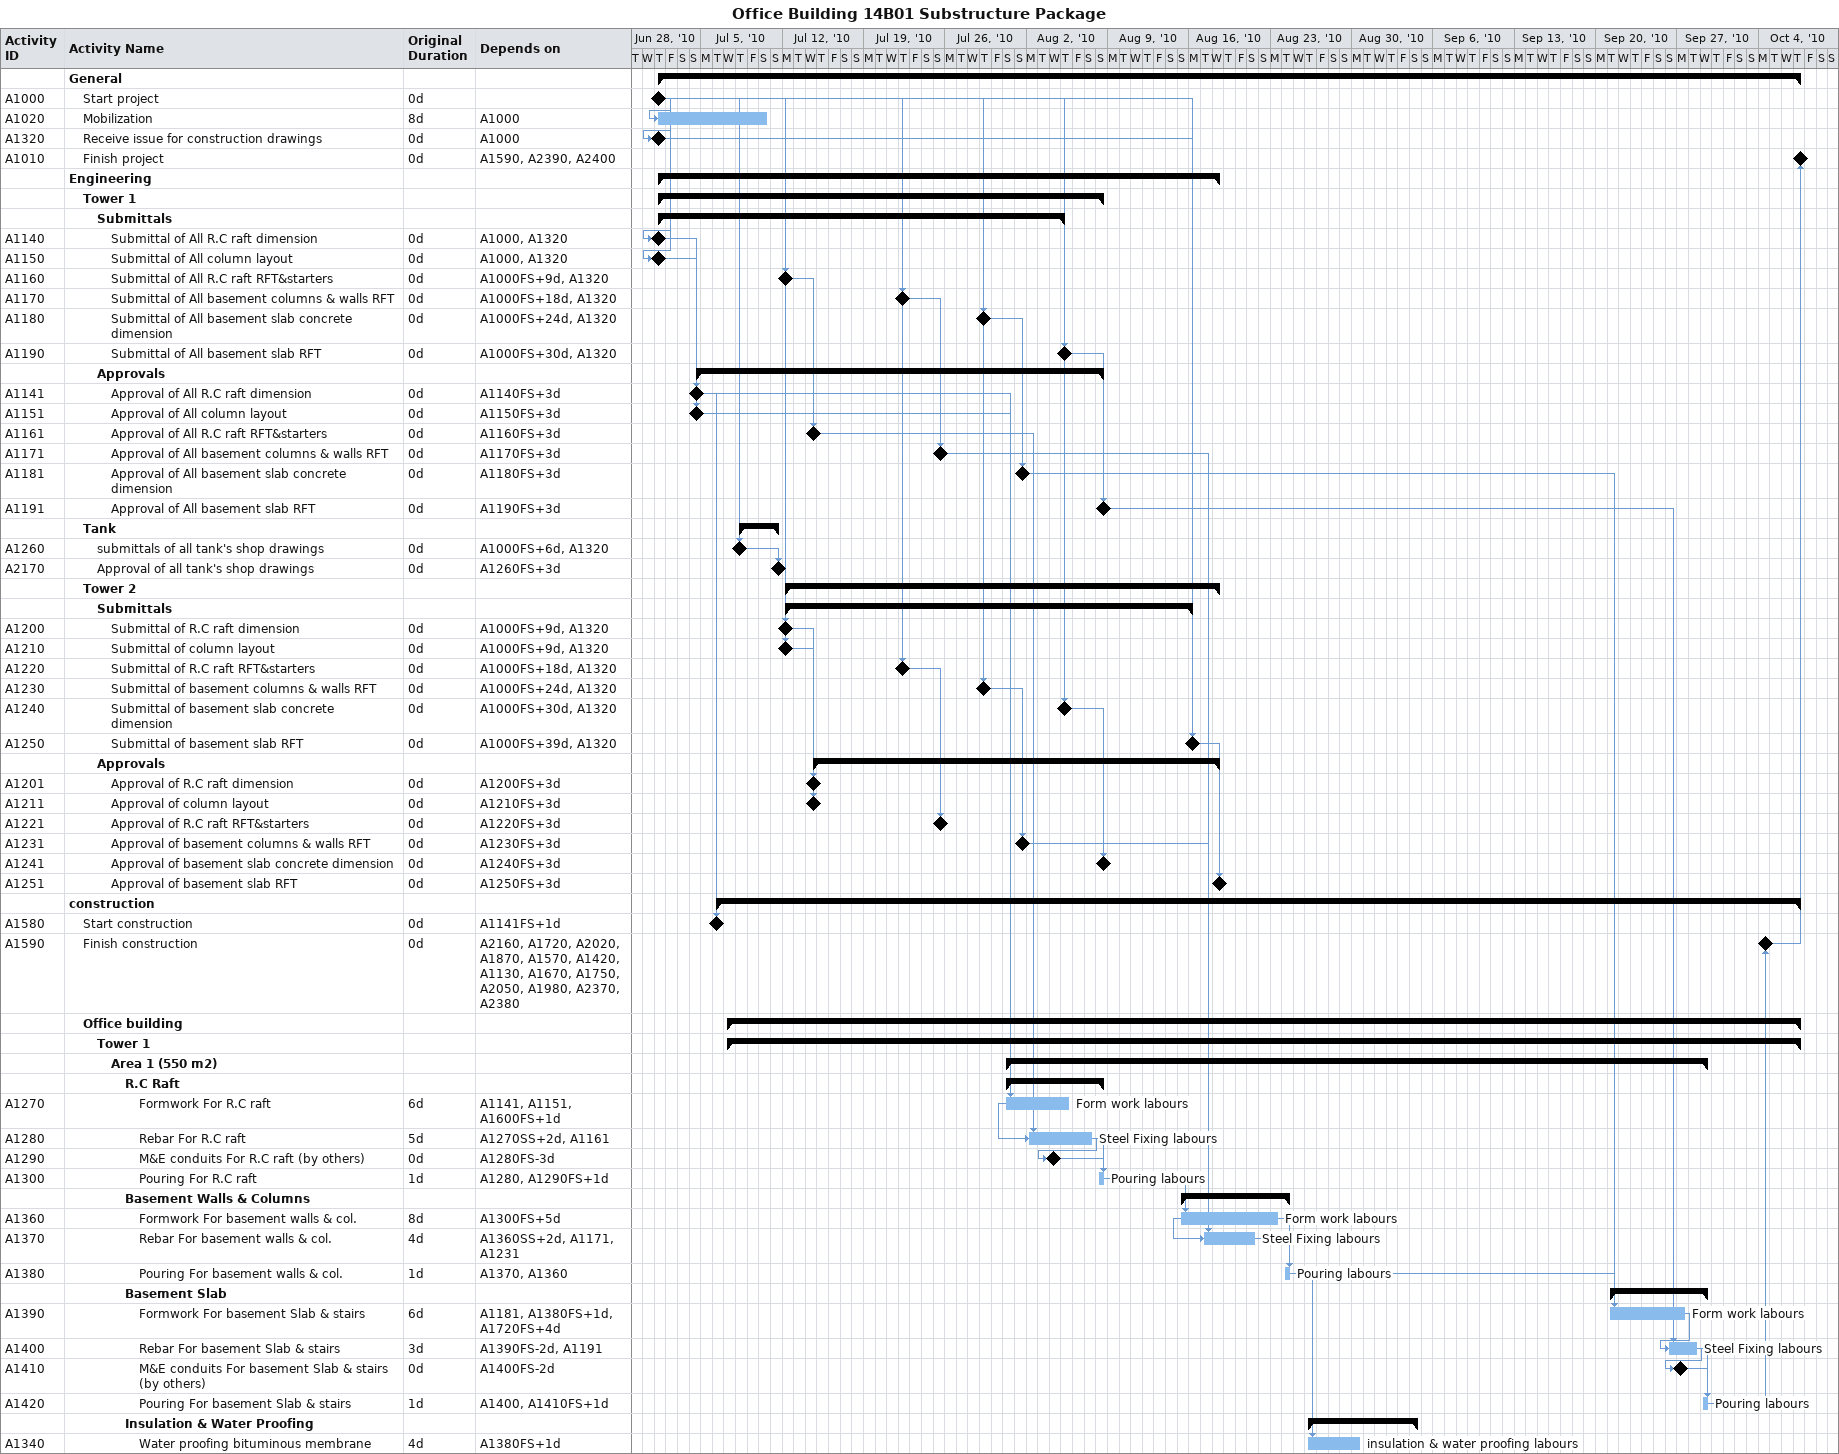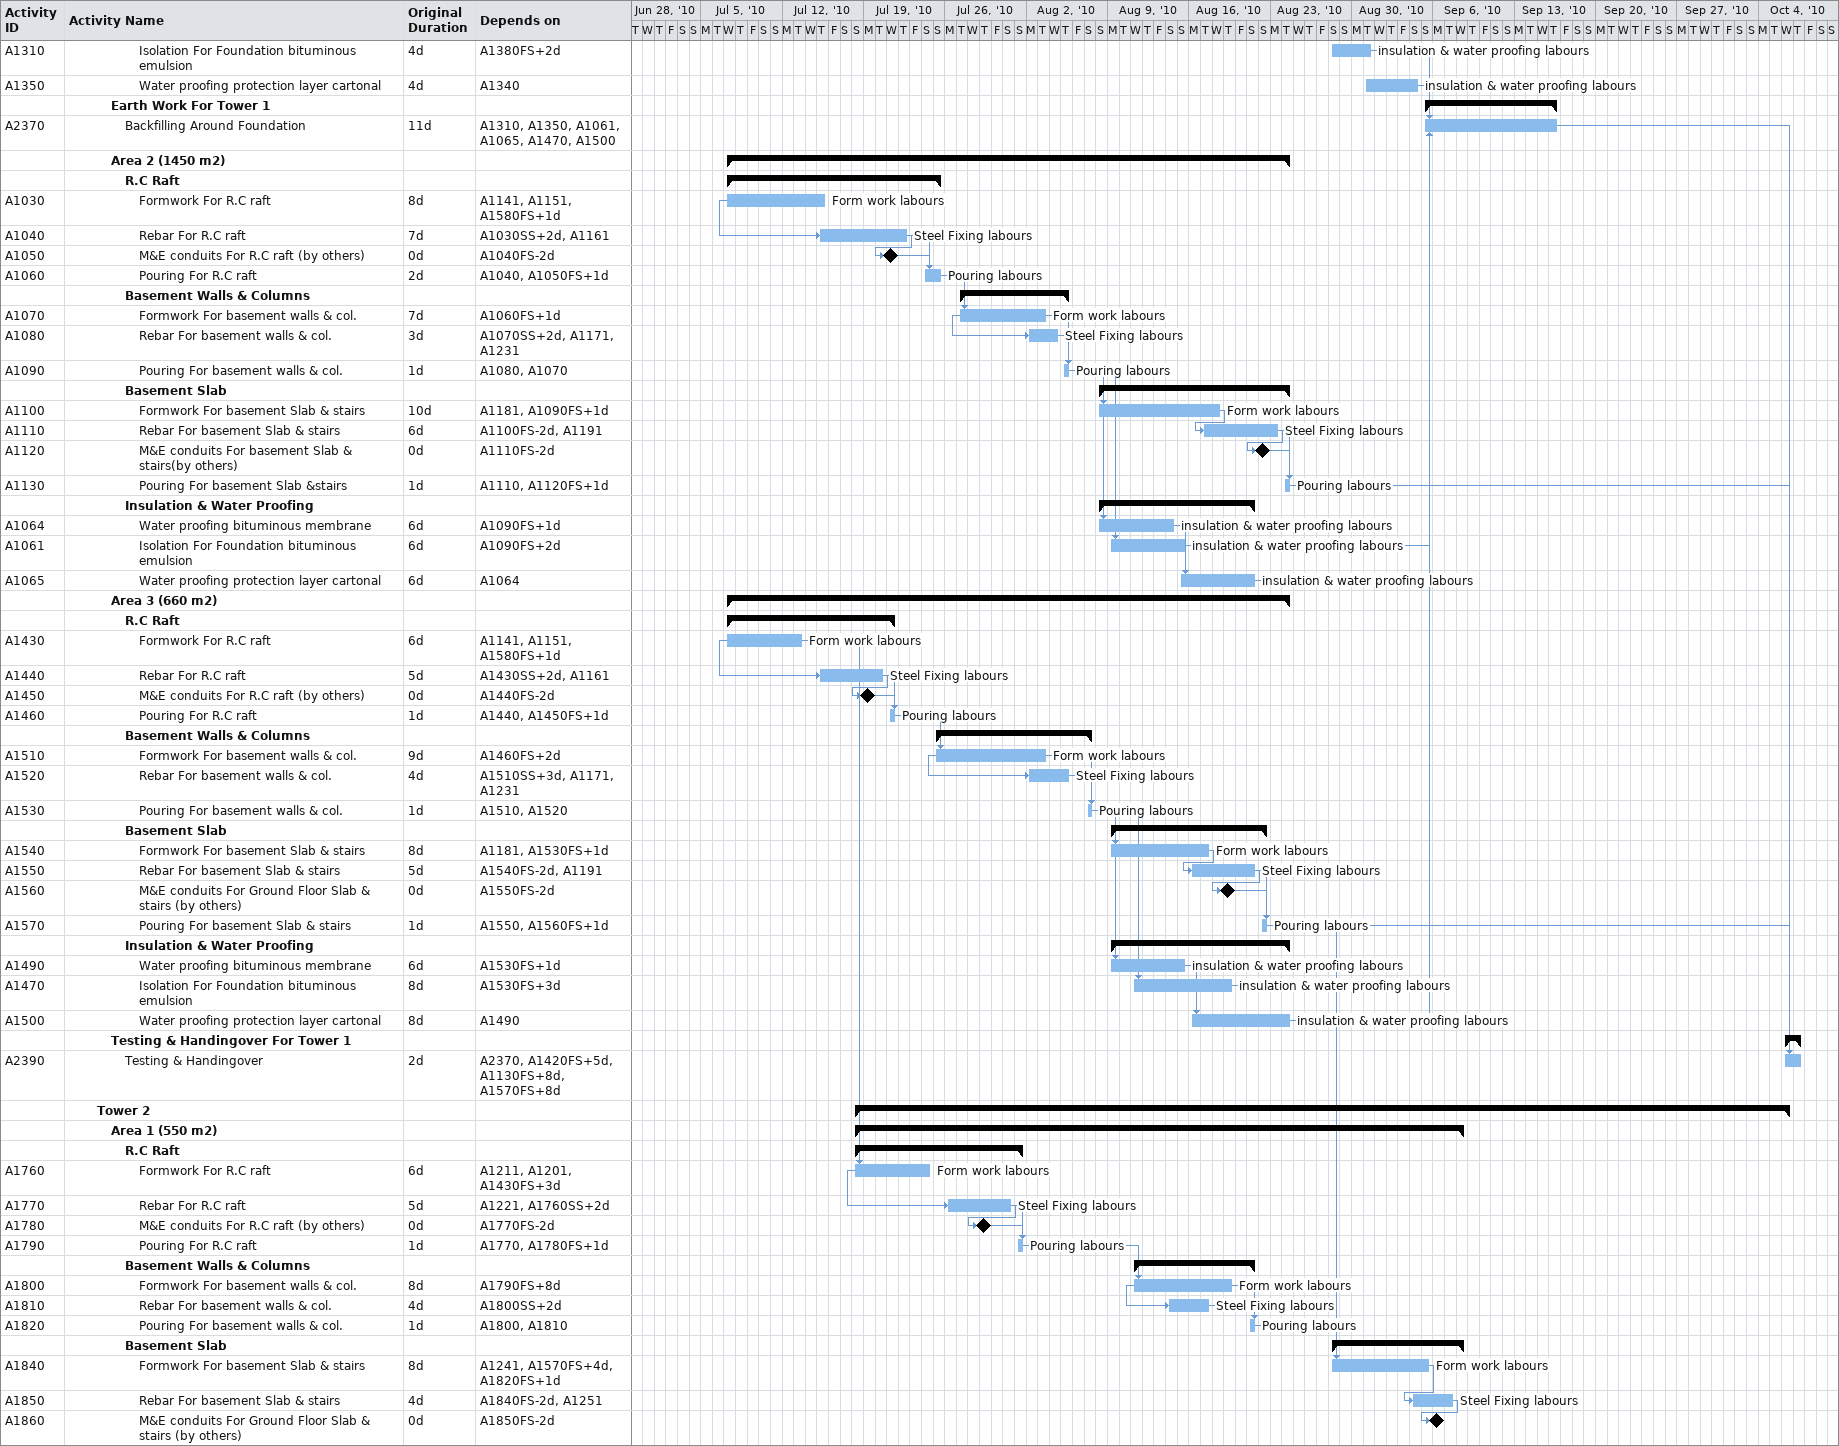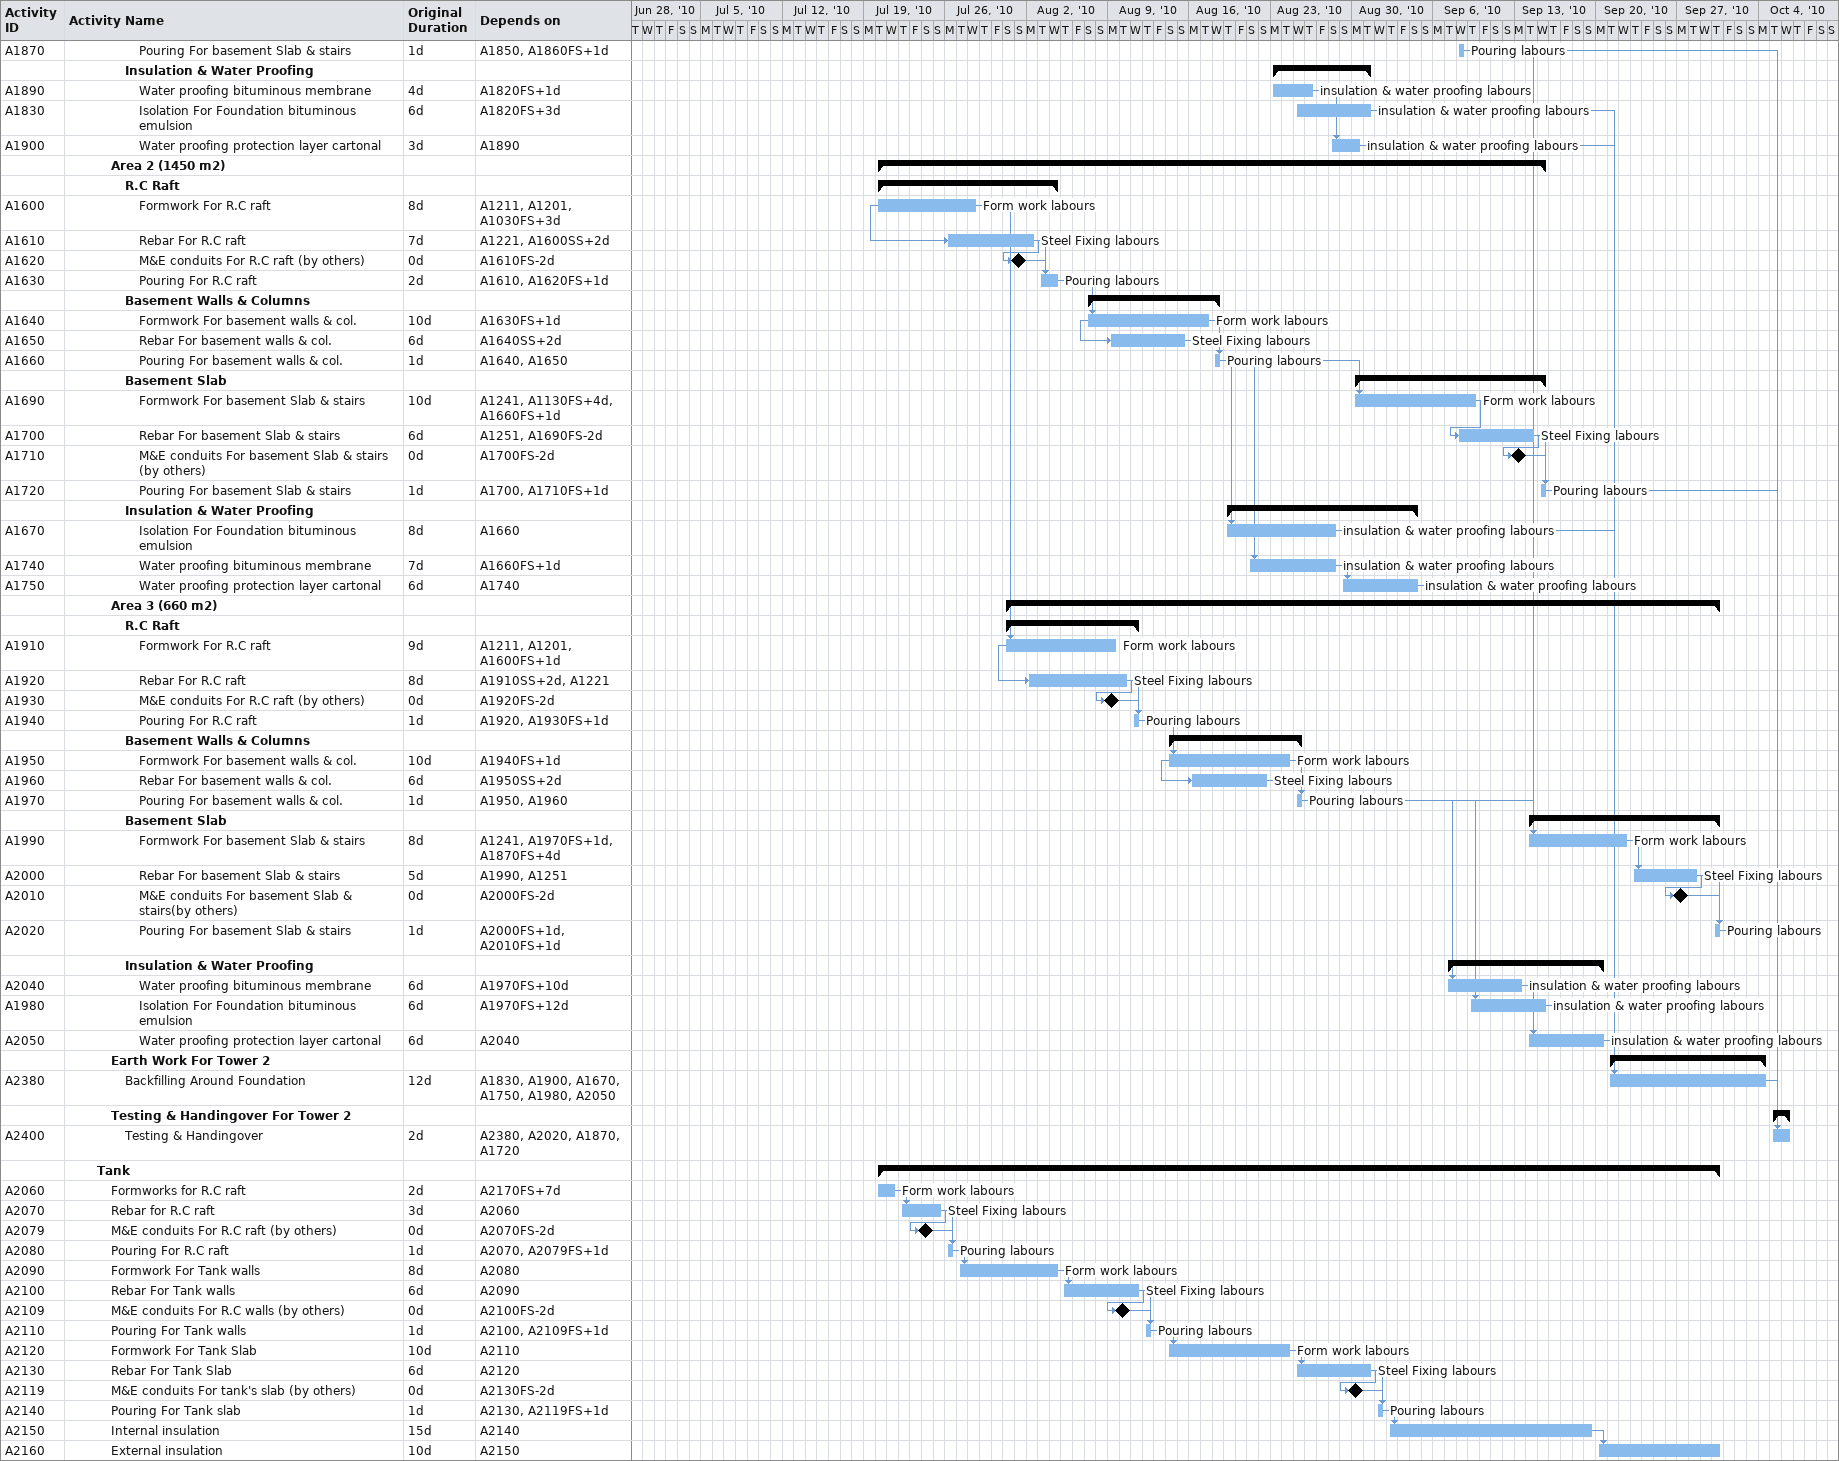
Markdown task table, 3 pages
Office Building 14B01 Substructure Package

| ID | Level | Task | Original duration | Start | Finish | Predecessors | Resources |
|---|---|---|---|---|---|---|---|
|  | 1 | **General** |  | 2010-07-01 | 2010-10-07 |  |  |
| A1000 | 2 | Start project | 0d | 2010-07-01 | 2010-07-01 |  |  |
| A1020 | 2 | Mobilization | 8d | 2010-07-01 | 2010-07-10 | A1000 |  |
| A1320 | 2 | Receive issue for construction drawings | 0d | 2010-07-01 | 2010-07-01 | A1000 |  |
| A1010 | 2 | Finish project | 0d | 2010-10-07 | 2010-10-07 | A1590, A2390, A2400 |  |
|  | 1 | **Engineering** |  | 2010-07-01 | 2010-08-18 |  |  |
|  | 2 | **Tower 1** |  | 2010-07-01 | 2010-08-08 |  |  |
|  | 3 | **Submittals** |  | 2010-07-01 | 2010-08-05 |  |  |
| A1140 | 4 | Submittal of All R.C raft dimension | 0d | 2010-07-01 | 2010-07-01 | A1000, A1320 |  |
| A1150 | 4 | Submittal of All column layout | 0d | 2010-07-01 | 2010-07-01 | A1000, A1320 |  |
| A1160 | 4 | Submittal of All R.C raft RFT&starters | 0d | 2010-07-12 | 2010-07-12 | A1000FS+9d, A1320 |  |
| A1170 | 4 | Submittal of All basement columns & walls RFT | 0d | 2010-07-22 | 2010-07-22 | A1000FS+18d, A1320 |  |
| A1180 | 4 | Submittal of All basement slab concrete dimension | 0d | 2010-07-29 | 2010-07-29 | A1000FS+24d, A1320 |  |
| A1190 | 4 | Submittal of All basement slab RFT | 0d | 2010-08-05 | 2010-08-05 | A1000FS+30d, A1320 |  |
|  | 3 | **Approvals** |  | 2010-07-04 | 2010-08-08 |  |  |
| A1141 | 4 | Approval of All R.C raft dimension | 0d | 2010-07-04 | 2010-07-04 | A1140FS+3d |  |
| A1151 | 4 | Approval of All column layout | 0d | 2010-07-04 | 2010-07-04 | A1150FS+3d |  |
| A1161 | 4 | Approval of All R.C raft RFT&starters | 0d | 2010-07-14 | 2010-07-14 | A1160FS+3d |  |
| A1171 | 4 | Approval of All basement columns & walls RFT | 0d | 2010-07-25 | 2010-07-25 | A1170FS+3d |  |
| A1181 | 4 | Approval of All basement slab concrete dimension | 0d | 2010-08-01 | 2010-08-01 | A1180FS+3d |  |
| A1191 | 4 | Approval of All basement slab RFT | 0d | 2010-08-08 | 2010-08-08 | A1190FS+3d |  |
|  | 2 | **Tank** |  | 2010-07-08 | 2010-07-11 |  |  |
| A1260 | 3 | submittals of all tank's shop drawings | 0d | 2010-07-08 | 2010-07-08 | A1000FS+6d, A1320 |  |
| A2170 | 3 | Approval of all tank's shop drawings | 0d | 2010-07-11 | 2010-07-11 | A1260FS+3d |  |
|  | 2 | **Tower 2** |  | 2010-07-12 | 2010-08-18 |  |  |
|  | 3 | **Submittals** |  | 2010-07-12 | 2010-08-16 |  |  |
| A1200 | 4 | Submittal of R.C raft dimension | 0d | 2010-07-12 | 2010-07-12 | A1000FS+9d, A1320 |  |
| A1210 | 4 | Submittal of column layout | 0d | 2010-07-12 | 2010-07-12 | A1000FS+9d, A1320 |  |
| A1220 | 4 | Submittal of R.C raft RFT&starters | 0d | 2010-07-22 | 2010-07-22 | A1000FS+18d, A1320 |  |
| A1230 | 4 | Submittal of basement columns & walls RFT | 0d | 2010-07-29 | 2010-07-29 | A1000FS+24d, A1320 |  |
| A1240 | 4 | Submittal of basement slab concrete dimension | 0d | 2010-08-05 | 2010-08-05 | A1000FS+30d, A1320 |  |
| A1250 | 4 | Submittal of basement slab RFT | 0d | 2010-08-16 | 2010-08-16 | A1000FS+39d, A1320 |  |
|  | 3 | **Approvals** |  | 2010-07-14 | 2010-08-18 |  |  |
| A1201 | 4 | Approval of R.C raft dimension | 0d | 2010-07-14 | 2010-07-14 | A1200FS+3d |  |
| A1211 | 4 | Approval of column layout | 0d | 2010-07-14 | 2010-07-14 | A1210FS+3d |  |
| A1221 | 4 | Approval of R.C raft RFT&starters | 0d | 2010-07-25 | 2010-07-25 | A1220FS+3d |  |
| A1231 | 4 | Approval of basement columns & walls RFT | 0d | 2010-08-01 | 2010-08-01 | A1230FS+3d |  |
| A1241 | 4 | Approval of basement slab concrete dimension | 0d | 2010-08-08 | 2010-08-08 | A1240FS+3d |  |
| A1251 | 4 | Approval of basement slab RFT | 0d | 2010-08-18 | 2010-08-18 | A1250FS+3d |  |
|  | 1 | **construction** |  | 2010-07-06 | 2010-10-07 |  |  |
| A1580 | 2 | Start construction | 0d | 2010-07-06 | 2010-07-06 | A1141FS+1d |  |
| A1590 | 2 | Finish construction | 0d | 2010-10-04 | 2010-10-04 | A2160, A1720, A2020, A1870, A1570, A1420, A1130, A1670, A1750, A2050, A1980, A2370, A2380 |  |
|  | 2 | **Office building** |  | 2010-07-07 | 2010-10-07 |  |  |
|  | 3 | **Tower 1** |  | 2010-07-07 | 2010-10-07 |  |  |
|  | 4 | **Area 1 (550 m2)** |  | 2010-07-31 | 2010-09-29 |  |  |
|  | 5 | **R.C Raft** |  | 2010-07-31 | 2010-08-08 |  |  |
| A1270 | 6 | Formwork For R.C raft | 6d | 2010-07-31 | 2010-08-05 | A1141, A1151, A1600FS+1d | Form work labours |
| A1280 | 6 | Rebar For R.C raft | 5d | 2010-08-02 | 2010-08-07 | A1270SS+2d, A1161 | Steel Fixing labours |
| A1290 | 6 | M&E conduits For R.C raft (by others) | 0d | 2010-08-04 | 2010-08-04 | A1280FS-3d |  |
| A1300 | 6 | Pouring For R.C raft | 1d | 2010-08-08 | 2010-08-08 | A1280, A1290FS+1d | Pouring labours |
|  | 5 | **Basement Walls & Columns** |  | 2010-08-15 | 2010-08-24 |  |  |
| A1360 | 6 | Formwork For basement walls & col. | 8d | 2010-08-15 | 2010-08-23 | A1300FS+5d | Form work labours |
| A1370 | 6 | Rebar For basement walls & col. | 4d | 2010-08-17 | 2010-08-21 | A1360SS+2d, A1171, A1231 | Steel Fixing labours |
| A1380 | 6 | Pouring For basement walls & col. | 1d | 2010-08-24 | 2010-08-24 | A1370, A1360 | Pouring labours |
|  | 5 | **Basement Slab** |  | 2010-09-21 | 2010-09-29 |  |  |
| A1390 | 6 | Formwork For basement Slab & stairs | 6d | 2010-09-21 | 2010-09-27 | A1181, A1380FS+1d, A1720FS+4d | Form work labours |
| A1400 | 6 | Rebar For basement Slab & stairs | 3d | 2010-09-26 | 2010-09-28 | A1390FS-2d, A1191 | Steel Fixing labours |
| A1410 | 6 | M&E conduits For basement Slab & stairs (by others) | 0d | 2010-09-27 | 2010-09-27 | A1400FS-2d |  |
| A1420 | 6 | Pouring For basement Slab & stairs | 1d | 2010-09-29 | 2010-09-29 | A1400, A1410FS+1d | Pouring labours |
|  | 5 | **Insulation & Water Proofing** |  | 2010-08-26 | 2010-09-04 |  |  |
| A1340 | 6 | Water proofing bituminous membrane | 4d | 2010-08-26 | 2010-08-30 | A1380FS+1d | insulation & water proofing labours |
| A1310 | 6 | Isolation For Foundation bituminous emulsion | 4d | 2010-08-28 | 2010-08-31 | A1380FS+2d | insulation & water proofing labours |
| A1350 | 6 | Water proofing protection layer cartonal | 4d | 2010-08-31 | 2010-09-04 | A1340 | insulation & water proofing labours |
|  | 4 | **Earth Work For Tower 1** |  | 2010-09-05 | 2010-09-16 |  |  |
| A2370 | 5 | Backfilling Around Foundation | 11d | 2010-09-05 | 2010-09-16 | A1310, A1350, A1061, A1065, A1470, A1500 |  |
|  | 4 | **Area 2 (1450 m2)** |  | 2010-07-07 | 2010-08-24 |  |  |
|  | 5 | **R.C Raft** |  | 2010-07-07 | 2010-07-25 |  |  |
| A1030 | 6 | Formwork For R.C raft | 8d | 2010-07-07 | 2010-07-15 | A1141, A1151, A1580FS+1d | Form work labours |
| A1040 | 6 | Rebar For R.C raft | 7d | 2010-07-15 | 2010-07-22 | A1030SS+2d, A1161 | Steel Fixing labours |
| A1050 | 6 | M&E conduits For R.C raft (by others) | 0d | 2010-07-21 | 2010-07-21 | A1040FS-2d |  |
| A1060 | 6 | Pouring For R.C raft | 2d | 2010-07-24 | 2010-07-25 | A1040, A1050FS+1d | Pouring labours |
|  | 5 | **Basement Walls & Columns** |  | 2010-07-27 | 2010-08-05 |  |  |
| A1070 | 6 | Formwork For basement walls & col. | 7d | 2010-07-27 | 2010-08-03 | A1060FS+1d | Form work labours |
| A1080 | 6 | Rebar For basement walls & col. | 3d | 2010-08-02 | 2010-08-04 | A1070SS+2d, A1171, A1231 | Steel Fixing labours |
| A1090 | 6 | Pouring For basement walls & col. | 1d | 2010-08-05 | 2010-08-05 | A1080, A1070 | Pouring labours |
|  | 5 | **Basement Slab** |  | 2010-08-08 | 2010-08-24 |  |  |
| A1100 | 6 | Formwork For basement Slab & stairs | 10d | 2010-08-08 | 2010-08-18 | A1181, A1090FS+1d | Form work labours |
| A1110 | 6 | Rebar For basement Slab & stairs | 6d | 2010-08-17 | 2010-08-23 | A1100FS-2d, A1191 | Steel Fixing labours |
| A1120 | 6 | M&E conduits For basement Slab & stairs(by others) | 0d | 2010-08-22 | 2010-08-22 | A1110FS-2d |  |
| A1130 | 6 | Pouring For basement Slab &stairs | 1d | 2010-08-24 | 2010-08-24 | A1110, A1120FS+1d | Pouring labours |
|  | 5 | **Insulation & Water Proofing** |  | 2010-08-08 | 2010-08-21 |  |  |
| A1064 | 6 | Water proofing bituminous membrane | 6d | 2010-08-08 | 2010-08-14 | A1090FS+1d | insulation & water proofing labours |
| A1061 | 6 | Isolation For Foundation bituminous emulsion | 6d | 2010-08-09 | 2010-08-15 | A1090FS+2d | insulation & water proofing labours |
| A1065 | 6 | Water proofing protection layer cartonal | 6d | 2010-08-15 | 2010-08-21 | A1064 | insulation & water proofing labours |
|  | 4 | **Area 3 (660 m2)** |  | 2010-07-07 | 2010-08-24 |  |  |
|  | 5 | **R.C Raft** |  | 2010-07-07 | 2010-07-21 |  |  |
| A1430 | 6 | Formwork For R.C raft | 6d | 2010-07-07 | 2010-07-13 | A1141, A1151, A1580FS+1d | Form work labours |
| A1440 | 6 | Rebar For R.C raft | 5d | 2010-07-15 | 2010-07-20 | A1430SS+2d, A1161 | Steel Fixing labours |
| A1450 | 6 | M&E conduits For R.C raft (by others) | 0d | 2010-07-19 | 2010-07-19 | A1440FS-2d |  |
| A1460 | 6 | Pouring For R.C raft | 1d | 2010-07-21 | 2010-07-21 | A1440, A1450FS+1d | Pouring labours |
|  | 5 | **Basement Walls & Columns** |  | 2010-07-25 | 2010-08-07 |  |  |
| A1510 | 6 | Formwork For basement walls & col. | 9d | 2010-07-25 | 2010-08-03 | A1460FS+2d | Form work labours |
| A1520 | 6 | Rebar For basement walls & col. | 4d | 2010-08-02 | 2010-08-05 | A1510SS+3d, A1171, A1231 | Steel Fixing labours |
| A1530 | 6 | Pouring For basement walls & col. | 1d | 2010-08-07 | 2010-08-07 | A1510, A1520 | Pouring labours |
|  | 5 | **Basement Slab** |  | 2010-08-09 | 2010-08-22 |  |  |
| A1540 | 6 | Formwork For basement Slab & stairs | 8d | 2010-08-09 | 2010-08-17 | A1181, A1530FS+1d | Form work labours |
| A1550 | 6 | Rebar For basement Slab & stairs | 5d | 2010-08-16 | 2010-08-21 | A1540FS-2d, A1191 | Steel Fixing labours |
| A1560 | 6 | M&E conduits For Ground Floor Slab & stairs (by others) | 0d | 2010-08-19 | 2010-08-19 | A1550FS-2d |  |
| A1570 | 6 | Pouring For basement Slab & stairs | 1d | 2010-08-22 | 2010-08-22 | A1550, A1560FS+1d | Pouring labours |
|  | 5 | **Insulation & Water Proofing** |  | 2010-08-09 | 2010-08-24 |  |  |
| A1490 | 6 | Water proofing bituminous membrane | 6d | 2010-08-09 | 2010-08-15 | A1530FS+1d | insulation & water proofing labours |
| A1470 | 6 | Isolation For Foundation bituminous emulsion | 8d | 2010-08-11 | 2010-08-19 | A1530FS+3d | insulation & water proofing labours |
| A1500 | 6 | Water proofing protection layer cartonal | 8d | 2010-08-16 | 2010-08-24 | A1490 | insulation & water proofing labours |
|  | 4 | **Testing & Handingover For Tower 1** |  | 2010-10-06 | 2010-10-07 |  |  |
| A2390 | 5 | Testing & Handingover | 2d | 2010-10-06 | 2010-10-07 | A2370, A1420FS+5d, A1130FS+8d, A1570FS+8d |  |
|  | 3 | **Tower 2** |  | 2010-07-18 | 2010-10-06 |  |  |
|  | 4 | **Area 1 (550 m2)** |  | 2010-07-18 | 2010-09-08 |  |  |
|  | 5 | **R.C Raft** |  | 2010-07-18 | 2010-08-01 |  |  |
| A1760 | 6 | Formwork For R.C raft | 6d | 2010-07-18 | 2010-07-24 | A1211, A1201, A1430FS+3d | Form work labours |
| A1770 | 6 | Rebar For R.C raft | 5d | 2010-07-26 | 2010-07-31 | A1221, A1760SS+2d | Steel Fixing labours |
| A1780 | 6 | M&E conduits For R.C raft (by others) | 0d | 2010-07-29 | 2010-07-29 | A1770FS-2d |  |
| A1790 | 6 | Pouring For R.C raft | 1d | 2010-08-01 | 2010-08-01 | A1770, A1780FS+1d | Pouring labours |
|  | 5 | **Basement Walls & Columns** |  | 2010-08-11 | 2010-08-21 |  |  |
| A1800 | 6 | Formwork For basement walls & col. | 8d | 2010-08-11 | 2010-08-19 | A1790FS+8d | Form work labours |
| A1810 | 6 | Rebar For basement walls & col. | 4d | 2010-08-14 | 2010-08-17 | A1800SS+2d | Steel Fixing labours |
| A1820 | 6 | Pouring For basement walls & col. | 1d | 2010-08-21 | 2010-08-21 | A1800, A1810 | Pouring labours |
|  | 5 | **Basement Slab** |  | 2010-08-28 | 2010-09-08 |  |  |
| A1840 | 6 | Formwork For basement Slab & stairs | 8d | 2010-08-28 | 2010-09-05 | A1241, A1570FS+4d, A1820FS+1d | Form work labours |
| A1850 | 6 | Rebar For basement Slab & stairs | 4d | 2010-09-04 | 2010-09-07 | A1840FS-2d, A1251 | Steel Fixing labours |
| A1860 | 6 | M&E conduits For Ground Floor Slab & stairs (by others) | 0d | 2010-09-06 | 2010-09-06 | A1850FS-2d |  |
| A1870 | 6 | Pouring For basement Slab & stairs | 1d | 2010-09-08 | 2010-09-08 | A1850, A1860FS+1d | Pouring labours |
|  | 5 | **Insulation & Water Proofing** |  | 2010-08-23 | 2010-08-31 |  |  |
| A1890 | 6 | Water proofing bituminous membrane | 4d | 2010-08-23 | 2010-08-26 | A1820FS+1d | insulation & water proofing labours |
| A1830 | 6 | Isolation For Foundation bituminous emulsion | 6d | 2010-08-25 | 2010-08-31 | A1820FS+3d | insulation & water proofing labours |
| A1900 | 6 | Water proofing protection layer cartonal | 3d | 2010-08-28 | 2010-08-30 | A1890 | insulation & water proofing labours |
|  | 4 | **Area 2 (1450 m2)** |  | 2010-07-20 | 2010-09-15 |  |  |
|  | 5 | **R.C Raft** |  | 2010-07-20 | 2010-08-04 |  |  |
| A1600 | 6 | Formwork For R.C raft | 8d | 2010-07-20 | 2010-07-28 | A1211, A1201, A1030FS+3d | Form work labours |
| A1610 | 6 | Rebar For R.C raft | 7d | 2010-07-26 | 2010-08-02 | A1221, A1600SS+2d | Steel Fixing labours |
| A1620 | 6 | M&E conduits For R.C raft (by others) | 0d | 2010-08-01 | 2010-08-01 | A1610FS-2d |  |
| A1630 | 6 | Pouring For R.C raft | 2d | 2010-08-03 | 2010-08-04 | A1610, A1620FS+1d | Pouring labours |
|  | 5 | **Basement Walls & Columns** |  | 2010-08-07 | 2010-08-18 |  |  |
| A1640 | 6 | Formwork For basement walls & col. | 10d | 2010-08-07 | 2010-08-17 | A1630FS+1d | Form work labours |
| A1650 | 6 | Rebar For basement walls & col. | 6d | 2010-08-09 | 2010-08-15 | A1640SS+2d | Steel Fixing labours |
| A1660 | 6 | Pouring For basement walls & col. | 1d | 2010-08-18 | 2010-08-18 | A1640, A1650 | Pouring labours |
|  | 5 | **Basement Slab** |  | 2010-08-30 | 2010-09-15 |  |  |
| A1690 | 6 | Formwork For basement Slab & stairs | 10d | 2010-08-30 | 2010-09-09 | A1241, A1130FS+4d, A1660FS+1d | Form work labours |
| A1700 | 6 | Rebar For basement Slab & stairs | 6d | 2010-09-08 | 2010-09-14 | A1251, A1690FS-2d | Steel Fixing labours |
| A1710 | 6 | M&E conduits For basement Slab & stairs (by others) | 0d | 2010-09-13 | 2010-09-13 | A1700FS-2d |  |
| A1720 | 6 | Pouring For basement Slab & stairs | 1d | 2010-09-15 | 2010-09-15 | A1700, A1710FS+1d | Pouring labours |
|  | 5 | **Insulation & Water Proofing** |  | 2010-08-19 | 2010-09-04 |  |  |
| A1670 | 6 | Isolation For Foundation bituminous emulsion | 8d | 2010-08-19 | 2010-08-28 | A1660 | insulation & water proofing labours |
| A1740 | 6 | Water proofing bituminous membrane | 7d | 2010-08-21 | 2010-08-28 | A1660FS+1d | insulation & water proofing labours |
| A1750 | 6 | Water proofing protection layer cartonal | 6d | 2010-08-29 | 2010-09-04 | A1740 | insulation & water proofing labours |
|  | 4 | **Area 3 (660 m2)** |  | 2010-07-31 | 2010-09-30 |  |  |
|  | 5 | **R.C Raft** |  | 2010-07-31 | 2010-08-11 |  |  |
| A1910 | 6 | Formwork For R.C raft | 9d | 2010-07-31 | 2010-08-09 | A1211, A1201, A1600FS+1d | Form work labours |
| A1920 | 6 | Rebar For R.C raft | 8d | 2010-08-02 | 2010-08-10 | A1910SS+2d, A1221 | Steel Fixing labours |
| A1930 | 6 | M&E conduits For R.C raft (by others) | 0d | 2010-08-09 | 2010-08-09 | A1920FS-2d |  |
| A1940 | 6 | Pouring For R.C raft | 1d | 2010-08-11 | 2010-08-11 | A1920, A1930FS+1d | Pouring labours |
|  | 5 | **Basement Walls & Columns** |  | 2010-08-14 | 2010-08-25 |  |  |
| A1950 | 6 | Formwork For basement walls & col. | 10d | 2010-08-14 | 2010-08-24 | A1940FS+1d | Form work labours |
| A1960 | 6 | Rebar For basement walls & col. | 6d | 2010-08-16 | 2010-08-22 | A1950SS+2d | Steel Fixing labours |
| A1970 | 6 | Pouring For basement walls & col. | 1d | 2010-08-25 | 2010-08-25 | A1950, A1960 | Pouring labours |
|  | 5 | **Basement Slab** |  | 2010-09-14 | 2010-09-30 |  |  |
| A1990 | 6 | Formwork For basement Slab & stairs | 8d | 2010-09-14 | 2010-09-22 | A1241, A1970FS+1d, A1870FS+4d | Form work labours |
| A2000 | 6 | Rebar For basement Slab & stairs | 5d | 2010-09-23 | 2010-09-28 | A1990, A1251 | Steel Fixing labours |
| A2010 | 6 | M&E conduits For basement Slab & stairs(by others) | 0d | 2010-09-27 | 2010-09-27 | A2000FS-2d |  |
| A2020 | 6 | Pouring For basement Slab & stairs | 1d | 2010-09-30 | 2010-09-30 | A2000FS+1d, A2010FS+1d | Pouring labours |
|  | 5 | **Insulation & Water Proofing** |  | 2010-09-07 | 2010-09-20 |  |  |
| A2040 | 6 | Water proofing bituminous membrane | 6d | 2010-09-07 | 2010-09-13 | A1970FS+10d | insulation & water proofing labours |
| A1980 | 6 | Isolation For Foundation bituminous emulsion | 6d | 2010-09-09 | 2010-09-15 | A1970FS+12d | insulation & water proofing labours |
| A2050 | 6 | Water proofing protection layer cartonal | 6d | 2010-09-14 | 2010-09-20 | A2040 | insulation & water proofing labours |
|  | 4 | **Earth Work For Tower 2** |  | 2010-09-21 | 2010-10-04 |  |  |
| A2380 | 5 | Backfilling Around Foundation | 12d | 2010-09-21 | 2010-10-04 | A1830, A1900, A1670, A1750, A1980, A2050 |  |
|  | 4 | **Testing & Handingover For Tower 2** |  | 2010-10-05 | 2010-10-06 |  |  |
| A2400 | 5 | Testing & Handingover | 2d | 2010-10-05 | 2010-10-06 | A2380, A2020, A1870, A1720 |  |
|  | 3 | **Tank** |  | 2010-07-20 | 2010-09-30 |  |  |
| A2060 | 4 | Formworks for R.C raft | 2d | 2010-07-20 | 2010-07-21 | A2170FS+7d | Form work labours |
| A2070 | 4 | Rebar for R.C raft | 3d | 2010-07-22 | 2010-07-25 | A2060 | Steel Fixing labours |
| A2079 | 4 | M&E conduits For R.C raft (by others) | 0d | 2010-07-24 | 2010-07-24 | A2070FS-2d |  |
| A2080 | 4 | Pouring For R.C raft | 1d | 2010-07-26 | 2010-07-26 | A2070, A2079FS+1d | Pouring labours |
| A2090 | 4 | Formwork For Tank walls | 8d | 2010-07-27 | 2010-08-04 | A2080 | Form work labours |
| A2100 | 4 | Rebar For Tank walls | 6d | 2010-08-05 | 2010-08-11 | A2090 | Steel Fixing labours |
| A2109 | 4 | M&E conduits For R.C walls (by others) | 0d | 2010-08-10 | 2010-08-10 | A2100FS-2d |  |
| A2110 | 4 | Pouring For Tank walls | 1d | 2010-08-12 | 2010-08-12 | A2100, A2109FS+1d | Pouring labours |
| A2120 | 4 | Formwork For Tank Slab | 10d | 2010-08-14 | 2010-08-24 | A2110 | Form work labours |
| A2130 | 4 | Rebar For Tank Slab | 6d | 2010-08-25 | 2010-08-31 | A2120 | Steel Fixing labours |
| A2119 | 4 | M&E conduits For tank's slab (by others) | 0d | 2010-08-30 | 2010-08-30 | A2130FS-2d |  |
| A2140 | 4 | Pouring For Tank slab | 1d | 2010-09-01 | 2010-09-01 | A2130, A2119FS+1d | Pouring labours |
| A2150 | 4 | Internal insulation | 15d | 2010-09-02 | 2010-09-19 | A2140 |  |
| A2160 | 4 | External insulation | 10d | 2010-09-20 | 2010-09-30 | A2150 |  |
